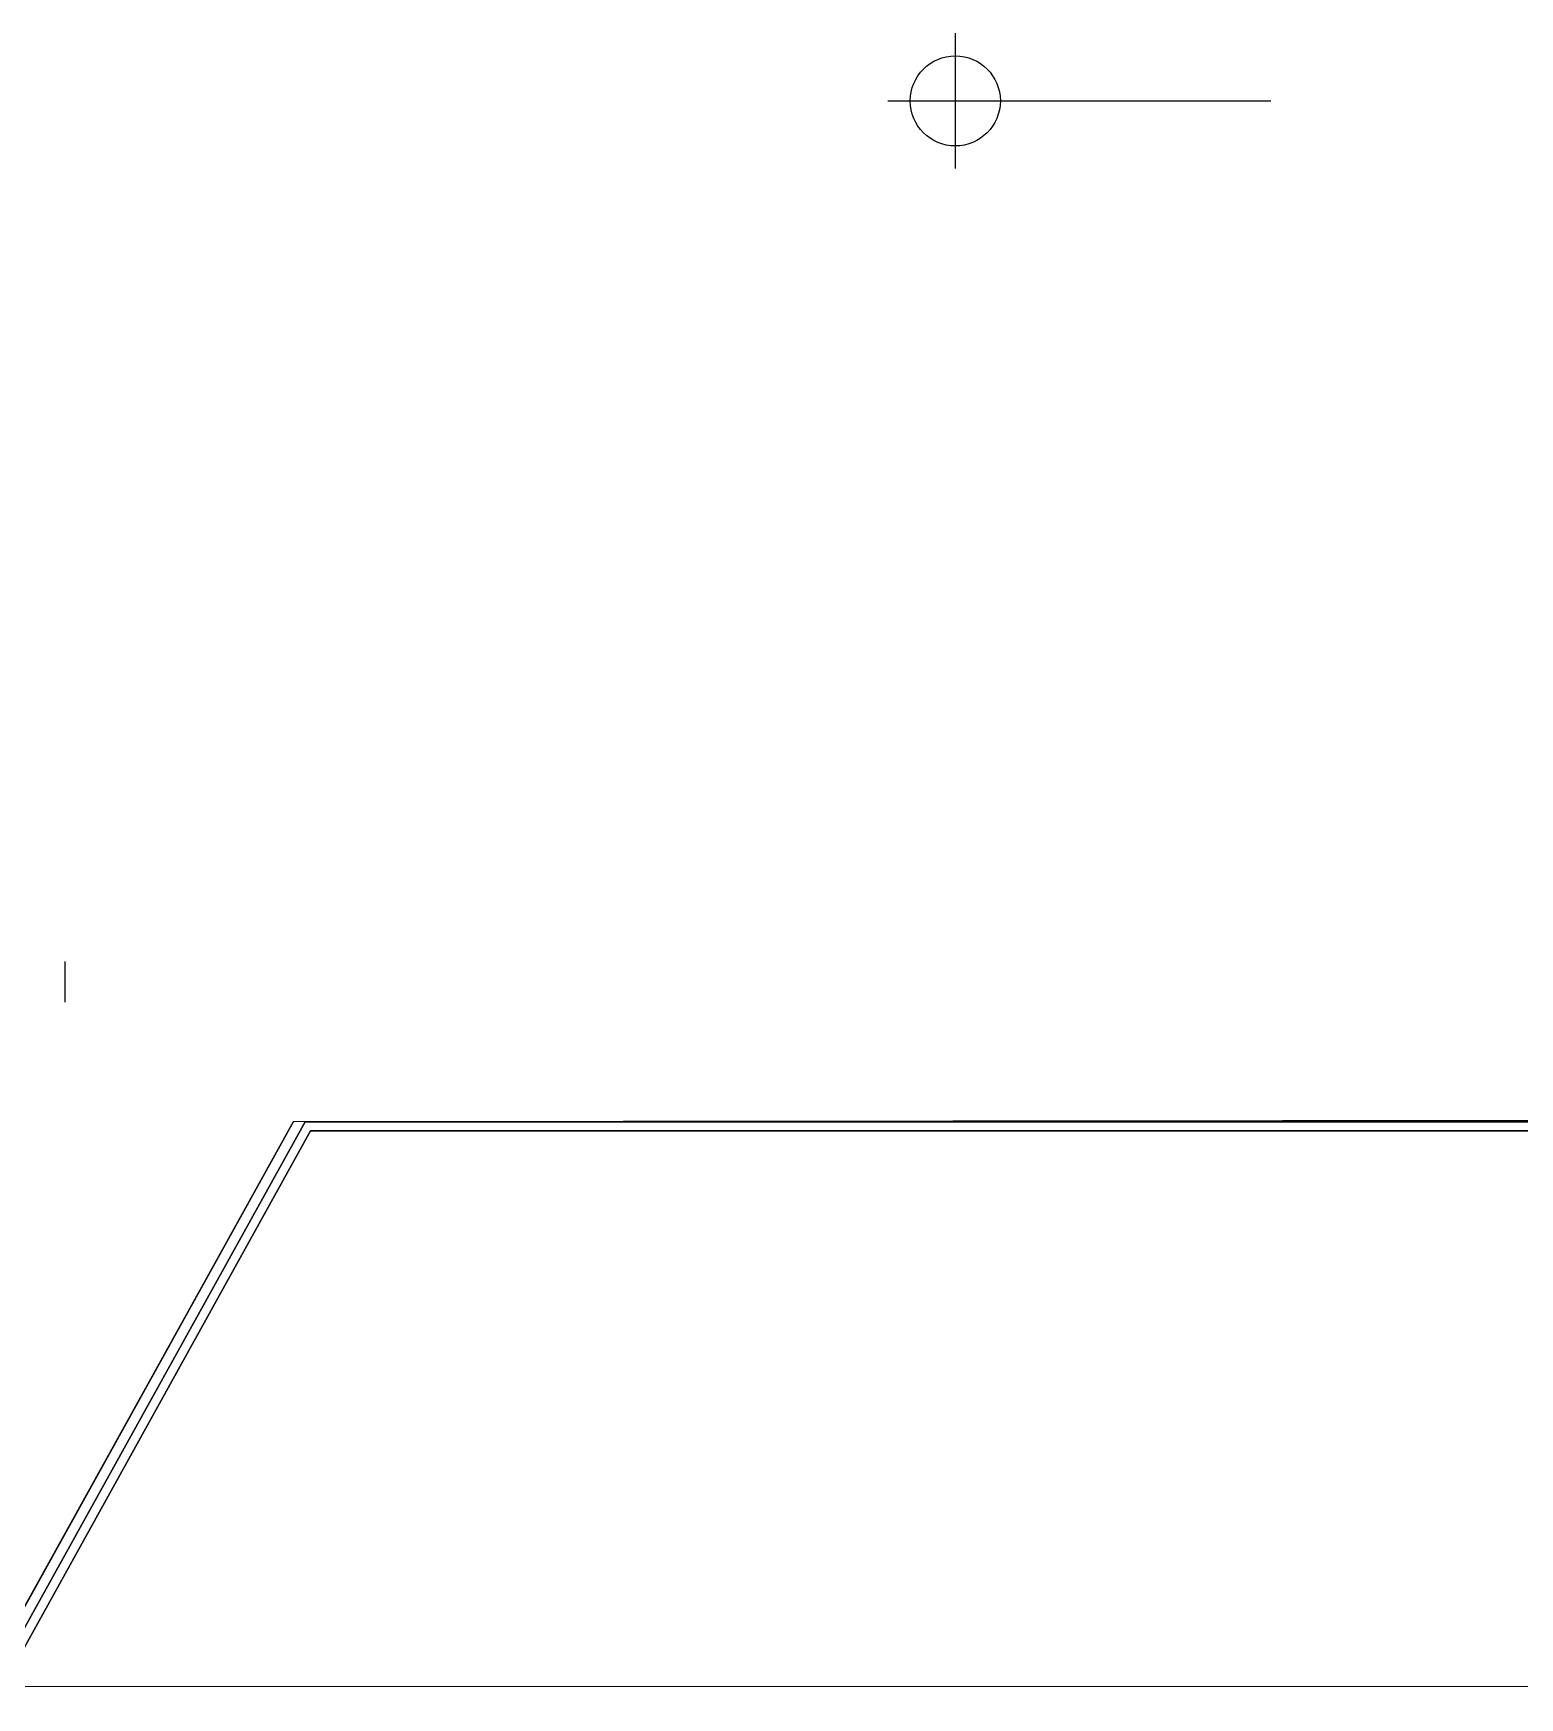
# Model space of a CAD drawing. Header units: metres. Extents: x 2.5 to 42.6, y 0.9 to 31.9.
# Drawn here: x 24.479 to 27.076, y 8.002 to 10.91 of the extents above; entities that cross this region are included whole.
import ezdxf

# ---------------------------------------------------------------- set-up
doc = ezdxf.new("R2010")
doc.units = ezdxf.units.M
doc.layers.add('ARREDI', color=9, linetype='Continuous')
doc.layers.add('PARETI_STRUTTURE', color=7, linetype='Continuous')

msp = doc.modelspace()

# ---------------------------------------------------------------- linework, layer by layer
at = {"layer": 'ARREDI'}
for points in [[(24.5347, 9.2878), (24.5347, 9.217)], [(24.9636, 8.9923), (24.4145, 8.0016)], [(24.4145, 8.0016), (24.9636, 8.9923)], [(34.1469, 8.9923), (24.9636, 8.9923), (34.1469, 8.9923)]]:
    msp.add_lwpolyline(points, dxfattribs=at)
for points in [[(24.9544, 9.0081), (24.4577, 8.112)], [(34.147, 9.008), (24.9544, 9.008)]]:
    msp.add_lwpolyline(points, close=True, dxfattribs=at)
at = {"layer": 'PARETI_STRUTTURE'}
for points in [[(26.09, 10.91), (26.09, 10.6738)], [(25.9719, 10.7919), (26.6413, 10.7919)], [(24.4419, 8.1208), (24.9339, 9.0084), (34.1469, 9.018)], [(24.9339, 9.0084), (24.3867, 8.0212), (34.0879, 8.0216)]]:
    msp.add_lwpolyline(points, dxfattribs=at)
msp.add_circle((26.09, 10.7919), 0.0787, dxfattribs=at)

doc.saveas('drawing.dxf')
